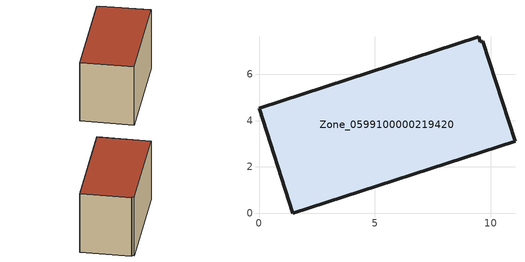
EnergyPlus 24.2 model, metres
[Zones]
Zone_0599100000219420
 floor ground (C_G): 1.46,0 0,4.53 9.5,7.61 9.56,7.4 9.65,7.43 11.05,3.11 z3.83
 wall outside (C_F): 1.46,0 11.05,3.11 9.65,7.43 9.56,7.4 9.5,7.61 0,4.53 1.46,0 z3.83:9.6
 roof outside (C_R): 0,4.53 1.46,0 11.05,3.11 9.65,7.43 9.56,7.4 9.5,7.61 z9.6
[BUILDING]
Pand.0599100000219420: North Axis=0; Terrain=City; Loads Convergence Tolerance Value=0.04; Temperature Convergence Tolerance Value=0.4; Solar Distribution=FullExterior; Maximum Number of Warmup Days=25; Minimum Number of Warmup Days=1
[Site:Location]
Rotterdam.The.Hague.AP_ZH_NLD Design_Conditions: Latitude=51.96; Longitude=4.45; Time Zone=1; Elevation=-4.5
[SITE:GROUNDTEMPERATURE:BUILDINGSURFACE]
18, 18, 18, 18, 18, 18, 18, 18, 18, 18, 18, 18
[MATERIAL] Thermal Absorptance=0.9; Solar Absorptance=0.7; Visible Absorptance=0.7
Name | Roughness | Thickness | Conductivity | Density | Specific Heat
G.TC.1946-1964 | MediumSmooth | 0.15 | 1 | 540 | 1210
F.TC.1946-1964 | Rough | 0.3 | 0.857143 | 1920 | 840
R.TC.1946-1964 | MediumRough | 0.2 | 0.235294 | 1500 | 1000
[CONSTRUCTION]
C_G: G.TC.1946-1964
C_F: F.TC.1946-1964
C_R: R.TC.1946-1964
[ZONE]
Zone_0599100000219420: Type=1; Multiplier=1; Ceiling Height=Autocalculate; Volume=Autocalculate; Floor Area=autocalculate; Part of Total Floor Area=Yes
[ZONEINFILTRATION:DESIGNFLOWRATE]
Infil_Zone_0599100000219420: Zone or ZoneList or Space or SpaceList=Zone_0599100000219420; Schedule=AlwaysOn; Design Flow Rate Calculation Method=Flow/Area; Flow Rate per Floor Area=0.003; Constant Term Coefficient=1; Temperature Term Coefficient=0; Velocity Term Coefficient=0; Velocity Squared Term Coefficient=0
[HVACTEMPLATE:ZONE:IDEALLOADSAIRSYSTEM]
Zone_0599100000219420: Maximum Heating Supply Air Temperature=50; Minimum Cooling Supply Air Temperature=13; Maximum Heating Supply Air Humidity Ratio=0.0156; Minimum Cooling Supply Air Humidity Ratio=0.0077; Heating Limit=NoLimit; Cooling Limit=NoLimit; Dehumidification Control Type=ConstantSensibleHeatRatio; Cooling Sensible Heat Ratio=0.7; Dehumidification Setpoint=60; Humidification Control Type=None; Humidification Setpoint=30; Outdoor Air Method=None; Outdoor Air Flow Rate per Person=0.00944; Outdoor Air Flow Rate per Zone Floor Area=0; Outdoor Air Flow Rate per Zone=0; Demand Controlled Ventilation Type=None; Outdoor Air Economizer Type=NoEconomizer; Heat Recovery Type=None; Sensible Heat Recovery Effectiveness=0.7; Latent Heat Recovery Effectiveness=0.65
[ZONECONTROL:THERMOSTAT]
ThermostatControl_Zone_0599100000219420: Zone or ZoneList=Zone_0599100000219420; Control Type Schedule=DualSetpointControlType; Control 1=Thermostat_Zone_0599100000219420; Temperature Difference Between Cutout And Setpoint=0
[THERMOSTATSETPOINT:DUALSETPOINT]
Thermostat_Zone_0599100000219420: Heating Setpoint Temperature Schedule=HeatingSetpoint_Zone_0599100000219420; Cooling Setpoint Temperature Schedule=CoolingSetpoint_Zone_0599100000219420
[SCHEDULE:COMPACT]
HeatingSetpoint_Zone_0599100000219420: Through: 12/31, For: AllDays, Until: 24:00, 21
CoolingSetpoint_Zone_0599100000219420: Through: 12/31, For: AllDays, Until: 24:00, 24
DualSetpointControlType: Through: 12/31, For: AllDays, Until: 24:00, 4
AlwaysOn: Through: 12/31, For: AllDays, Until: 24:00, 1
